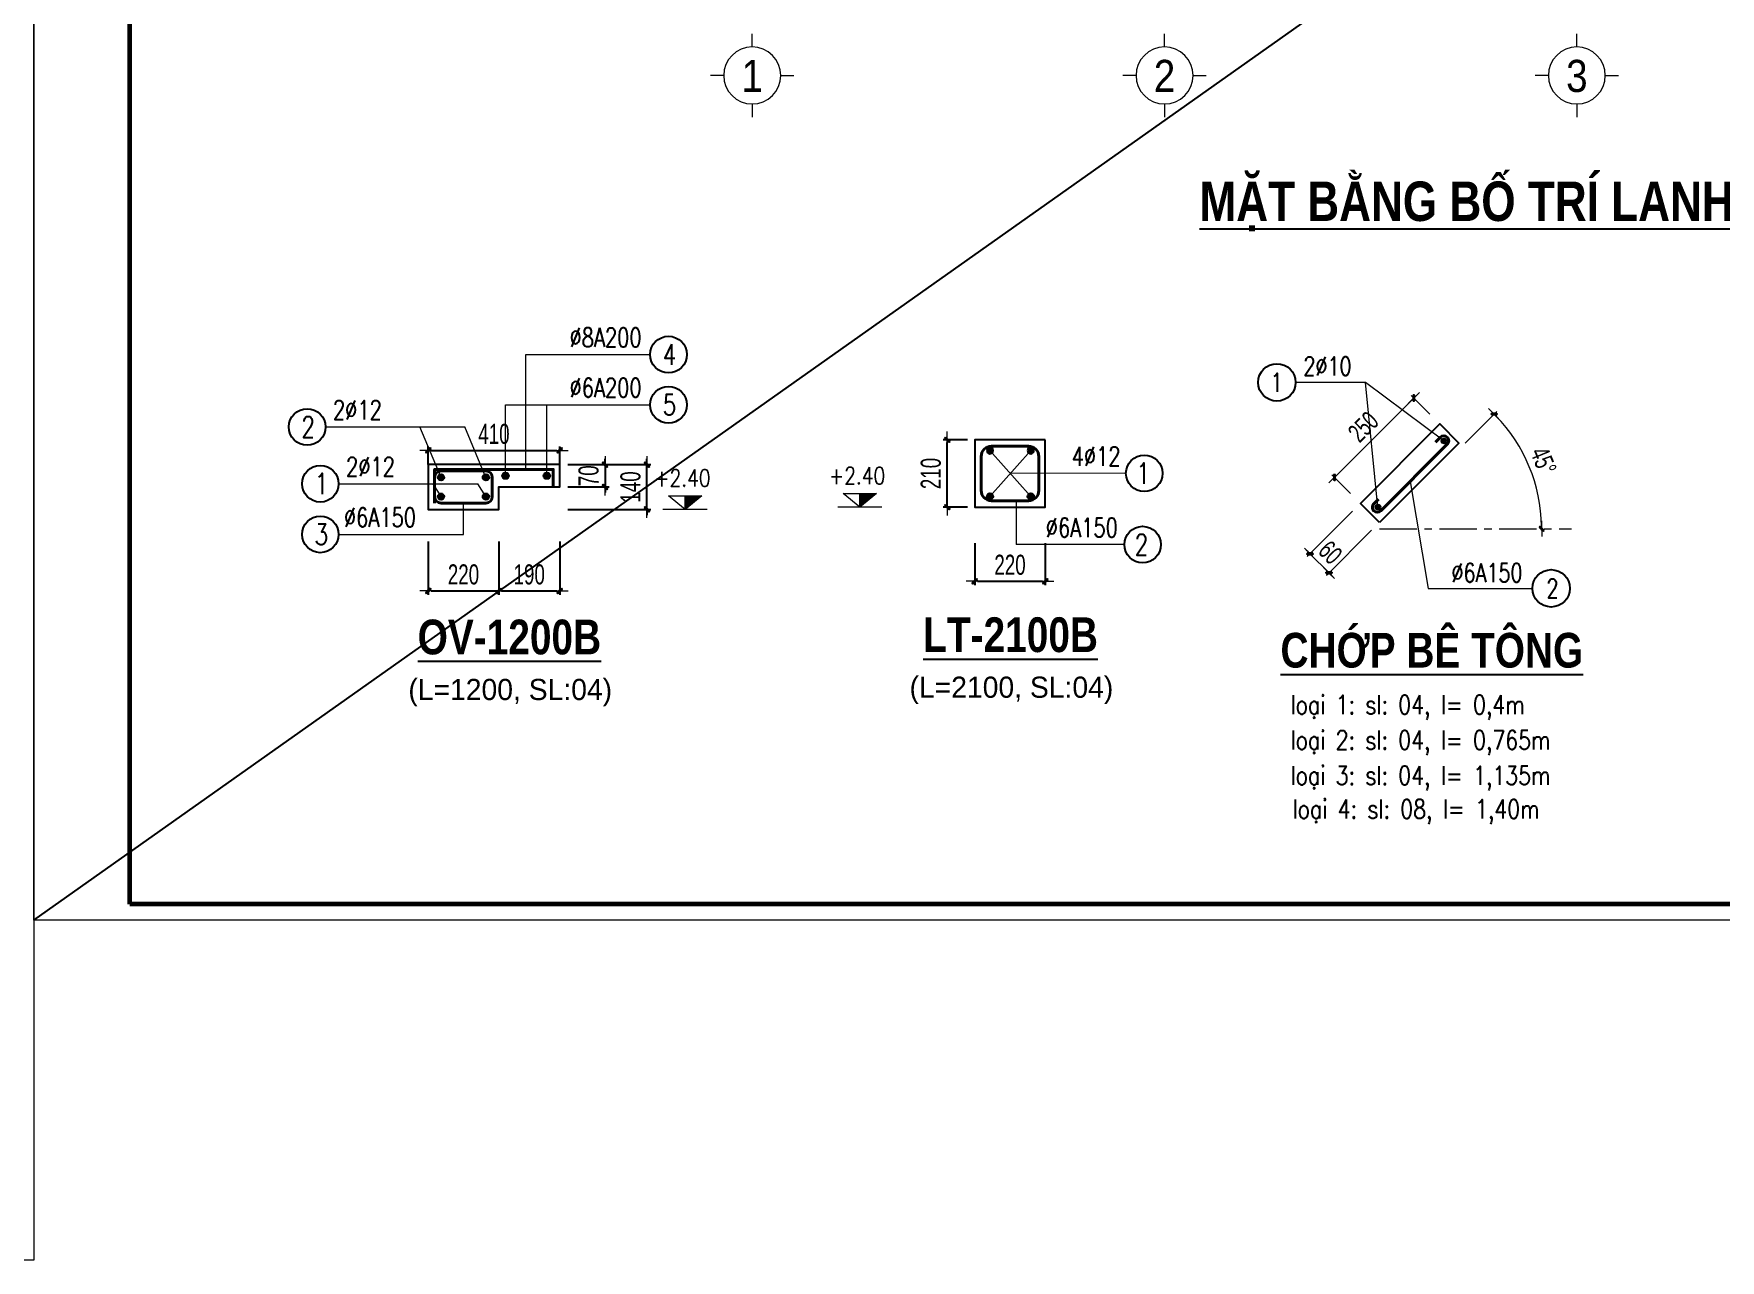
# Model space of a CAD drawing. Header units: millimetres. Extents: x -295047 to 263296, y -724756 to -308748.
# Drawn here: x 32296 to 47022, y -368365 to -357656 of the extents above; entities that cross this region are included whole.
import ezdxf
from ezdxf.enums import TextEntityAlignment as Align

# ---------------------------------------------------------------- set-up
doc = ezdxf.new("R2010")
doc.units = ezdxf.units.MM
doc.header["$MEASUREMENT"] = 0
doc.header["$PDMODE"] = 32
doc.linetypes.add('CENTERX2', pattern=[4, 2.5, -0.5, 0.5, -0.5])
doc.linetypes.add('DASHDOT', pattern=[1, 0.5, -0.25, 0, -0.25])
doc.layers.get('Defpoints').update_dxf_attribs({"color": 1})
for name, color, linetype, lineweight in [('EG Net truc', 8, 'DASHDOT', 13), ('Khungten_LCDI', 7, 'Continuous', 5), ('LC Dim', 8, 'Continuous', 18), ('LC ISO', 153, 'Continuous', 13), ('LC Net dam2', 6, 'Continuous', 40), ('LC Net manh', 219, 'Continuous', 5), ('LC Net thay', 7, 'Continuous', 25), ('LC Text1', 3, 'Continuous', 20), ('LC Text2', 7, 'Continuous', 25)]:
    doc.layers.add(name, color=color, linetype=linetype, lineweight=lineweight)
doc.layers.add('KCS_Plotter', color=11, linetype='Continuous', plot=False)
doc.layers.add('KCS_SNODE', color=6, linetype='Continuous')
doc.layers.add('KCS_STEEL', color=4, linetype='Continuous')
doc.styles.add('HOATBIF', font='hoatbif.shx', dxfattribs={"width": 0.7})
doc.styles.add('Khungten', font='VHAVAN.TTF', dxfattribs={"width": 0.9, "height": 5000})
doc.styles.add('LC 1', font='VHAVANB.TTF')
doc.styles.add('LC 3', font='vnsimli.shx', dxfattribs={"width": 0.75})
doc.styles.add('LC3', font='VHARIALB.TTF', dxfattribs={"width": 0.8})
doc.styles.add('T1', font='Vnsimli.shx', dxfattribs={"width": 0.8})
doc.styles.add('Title', font='VHBLACK.TTF', dxfattribs={"width": 0.8})
doc.dimstyles.new('1-150', dxfattribs={"dimscale": 100, "dimtxt": 3.5, "dimasz": 0.35, "dimexe": 0.5, "dimexo": 0, "dimgap": 0.8, "dimtad": 1, "dimdec": 0, "dimzin": 0, "dimdsep": 46, "dimtxsty": 'HOATBIF', "dimblk1": 'DOT', "dimblk2": 'DOT', "dimsah": 1, "dimcen": -1, "dimdle": 1, "dimclrd": 256, "dimclre": 256, "dimclrt": 4, "dimadec": 3, "dimazin": 2, "dimtfac": 0.3333333333333333, "dimtdec": 0, "dimtix": 1, "dimtmove": 2, "dimatfit": 3, "dimldrblk": 'DOT', "dimfxl": 1, "dimtvp": 0.8333333333333334, "dimtolj": 1, "dimtzin": 0, "dimarcsym": 0})
doc.dimstyles.new('1-20', dxfattribs={"dimscale": 100, "dimtxt": 2.5, "dimasz": 0.35, "dimexe": 0.5, "dimexo": 0, "dimgap": 0.8, "dimtad": 1, "dimdec": 0, "dimlfac": 0.2, "dimzin": 0, "dimdsep": 46, "dimtxsty": 'HOATBIF', "dimblk1": 'DOT', "dimblk2": 'DOT', "dimsah": 1, "dimcen": -1, "dimdle": 1, "dimclrd": 256, "dimclre": 256, "dimclrt": 4, "dimadec": 3, "dimazin": 2, "dimtfac": 0.3333333333333333, "dimtdec": 0, "dimtix": 1, "dimtmove": 2, "dimatfit": 3, "dimldrblk": 'DOT', "dimfxl": 1, "dimtvp": 0.8333333333333334, "dimtolj": 1, "dimtzin": 0, "dimarcsym": 0})
doc.dimstyles.new('mb', dxfattribs={"dimscale": 71, "dimtxt": 2.5, "dimasz": 0.35, "dimexe": 0.5, "dimexo": 0, "dimgap": 0.8, "dimtad": 1, "dimdec": 0, "dimzin": 0, "dimdsep": 46, "dimtxsty": 'HOATBIF', "dimblk1": 'DOT', "dimblk2": 'DOT', "dimsah": 1, "dimcen": -1, "dimdle": 1, "dimclrd": 256, "dimclre": 256, "dimclrt": 4, "dimadec": 3, "dimazin": 2, "dimtfac": 0.3333333333333333, "dimtdec": 0, "dimtix": 1, "dimtmove": 2, "dimatfit": 3, "dimldrblk": 'DOT', "dimfxl": 1, "dimtvp": 0.8333333333333331, "dimtolj": 1, "dimtzin": 0, "dimarcsym": 0})

# ---------------------------------------------------------------- blocks, each defined once
blk = doc.blocks.new('lcdi KC')
at = {"layer": 'Defpoints', "lineweight": 0}
blk.add_lwpolyline([(-1199.999999582767, -14849.99999999255), (-1199.999999582767, 14849.99999999255), (40799.99891111254, 14849.99999999255), (40799.99891111254, -14849.99999999255)], close=True, dxfattribs=at)
at = {"layer": 'Khungten_LCDI', "color": 5, "lineweight": 60}
blk.add_lwpolyline([(0, -14649.99999999255), (0, 14649.99999999255), (40599.99891117215, 14649.99999999255), (40599.99891117215, -14649.99999999255)], close=True, dxfattribs=at)
at = {"color": 7, "style": 'Khungten', "width": 0.8}
for tag, p in [('REVISION', (39498.75262445212, -10746.30395446718)), ('NGAYHT', (39546.07413610817, -11609.37091637403))]:
    blk.add_attdef(tag, text='', height=199.998925739526, dxfattribs=at).set_placement(p, align=Align.CENTER)
at = {"layer": 'LC Text1', "style": 'Title', "width": 1.485915225563207}
for tag, p, p2 in [('TENBANVE1', (36912.6576448679, -8885.760238945484), (40339.14494544267, -8885.760238945484)), ('TENBANVE2', (36912.6576448679, -9562.4655643329), (40339.14494544267, -9562.4655643329))]:
    blk.add_attdef(tag, text='', height=249.9999935159642, dxfattribs=at).set_placement(p, p2, align=Align.FIT)
at = {"layer": 'LC Text1', "style": 'Title', "width": 0.7}
blk.add_attdef('SOBANVE', text='', height=249.9999935159642, dxfattribs=at).set_placement((39561.98223525287, -13896.18071823567), align=Align.CENTER)
blk = doc.blocks.new('DOT')
at = {"layer": 'LC Dim'}
blk.add_line((-3, 0), (3, 0), dxfattribs=at)
at = {"layer": 'LC Dim', "color": 4}
blk.add_line((-1, -1), (1, 1), dxfattribs=at)
blk.add_lwpolyline([(0.5, 1), (-1, -0.5), (-0.5, -1), (1, 0.5)], close=True, dxfattribs=at)
blk = doc.blocks.new('*D1144')
at = {"layer": 'Defpoints', "color": 0, "ltscale": 2, "transparency": 16777216}
for p in [(1299.07070554622, 997.3597722541098), (1513.85534728365, 782.5751305172453), (453.1951755055925, -278.0850412636064)]:
    blk.add_point(p, dxfattribs=at)
at = {"layer": 'LC Dim', "lineweight": -2, "ltscale": 2, "transparency": 16777216}
for p, q in [((263.1592711096587, -38.55166218518006), (1274.321968204723, 972.611034912548)), ((1513.85534728365, 782.5751305172453), (1263.715366486846, 1032.71511131339)), ((453.1951755055925, -278.0850412636064), (203.0551947087882, -27.94506046746102))]:
    blk.add_line(p, q, dxfattribs=at)
at = {"layer": 'LC Dim', "lineweight": -2, "ltscale": 2, "transparency": 16777216, "xscale": 35, "yscale": 35, "zscale": 35}
for p, rotation in [((1299.07070554622, 997.3597722541098), 45.00000000007547), ((238.4105337681622, -63.30039952674181), 225.0000000000755)]:
    blk.add_blockref('DOT', p, dxfattribs=dict(at, rotation=rotation))
at = {"layer": 'LC Dim', "color": 4, "ltscale": 2, "transparency": 16777216, "insert": (623.7837295137577, 611.9865765067352), "char_height": 250, "attachment_point": 5, "rotation": 45.00000000007546, "style": 'HOATBIF'}
blk.add_mtext('\\A1;250', dxfattribs=at)
blk = doc.blocks.new('_Dot')
at = {"color": 0, "linetype": 'ByBlock', "lineweight": -2}
blk.add_line((-0.5, 0), (-1, 0), dxfattribs=at)
at = {"color": 0, "linetype": 'ByBlock', "const_width": 0.5}
blk.add_lwpolyline([(-0.25, 0, 1), (0.25, 0, 1)], format="xyb", close=True, dxfattribs=at)
blk = doc.blocks.new('*D1145')
at = {"layer": 'Defpoints', "color": 0, "ltscale": 2, "transparency": 16777216}
for p in [(1985.541437153355, 395.7418543916426), (2932.940338502997, -188.977081214232), (840.0284516304962, -749.7711311312158), (840.0284516304962, -749.7711311312158), (3405.328602884314, -749.7711311312157)]:
    blk.add_point(p, dxfattribs=at)
at = {"layer": 'LC Dim', "lineweight": -2, "ltscale": 2, "transparency": 16777216}
blk.add_line((1985.541437153355, 395.7418543916426), (2407.50162764534, 817.7020448836287), dxfattribs=at)
blk.add_arc((840.0284516304962, -749.7711311312158), 2166.741824176223, 0.9255251656962332, 44.07447483430376, dxfattribs=at)
at = {"layer": 'LC Dim', "lineweight": -2, "ltscale": 2, "transparency": 16777216, "xscale": 35, "yscale": 35, "zscale": 35}
for p, rotation in [((2372.146288586013, 782.3467058243014), 134.5372374171519), ((3006.770275806719, -749.7711311312158), 270.4627625828481)]:
    blk.add_blockref('DOT', p, dxfattribs=dict(at, rotation=rotation))
at = {"layer": 'LC Dim', "color": 4, "ltscale": 2, "transparency": 16777216, "insert": (3031.232179387891, 157.8551708283802), "char_height": 250, "attachment_point": 5, "rotation": 292.5, "style": 'HOATBIF'}
blk.add_mtext('\\A1;45°', dxfattribs=at)
blk = doc.blocks.new('*D1146')
at = {"layer": 'Defpoints', "color": 0, "ltscale": 2, "transparency": 16777216}
for p in [(479.9751433203928, -515.854743243428), (734.5335845485098, -770.4131844704971), (-89.42213942089188, -1085.252025978853)]:
    blk.add_point(p, dxfattribs=at)
at = {"layer": 'LC Dim', "lineweight": -2, "ltscale": 2, "transparency": 16777216}
for p, q in [((479.9751433203928, -515.854743243428), (-124.7774784804011, -1120.607365037999)), ((734.5335845485098, -770.4131844704971), (129.7809627458822, -1375.165806266901)), ((-114.1708767622937, -1060.503288637197), (-138.9196141036956, -1035.75455129554)), ((165.1363018053914, -1339.810467207756), (-89.42213942089188, -1085.252025978853)), ((189.8850391467932, -1364.559204549412), (214.6337764881951, -1389.307941891069))]:
    blk.add_line(p, q, dxfattribs=at)
at = {"layer": 'LC Dim', "lineweight": -2, "ltscale": 2, "transparency": 16777216, "xscale": 35, "yscale": 35, "zscale": 35}
for p, rotation in [((-89.42213942089188, -1085.252025978853), 314.9999999997052), ((165.1363018053914, -1339.810467207756), 134.9999999997052)]:
    blk.add_blockref('DOT', p, dxfattribs=dict(at, rotation=rotation))
at = {"layer": 'LC Dim', "color": 4, "ltscale": 2, "transparency": 16777216, "insert": (182.813971336238, -1067.574356450808), "char_height": 250, "attachment_point": 5, "rotation": 314.9999999997052, "style": 'HOATBIF'}
blk.add_mtext('\\A1;60', dxfattribs=at)
blk = doc.blocks.new('KCS_SNODE')
at = {"layer": 'KCS_SNODE'}
blk.add_hatch(color=256, dxfattribs=at).paths.add_polyline_path([(10, 0, 1), (-10, 0, 1)])
blk.add_circle((0, 0), 10, dxfattribs=at)
blk = doc.blocks.new('*D937')
at = {"layer": 'Defpoints', "color": 0, "ltscale": 2, "transparency": 16777216}
for p in [(40272.53894179207, -361201.801092651), (40450.27067408267, -361201.801092651), (40450.27067408267, -361789.801092651)]:
    blk.add_point(p, dxfattribs=at)
at = {"layer": 'LC Dim', "lineweight": -2, "ltscale": 2, "transparency": 16777216}
for p, q in [((40450.27067408267, -361201.801092651), (40237.53894179207, -361201.801092651)), ((40272.53894179207, -361765.301092651), (40272.53894179207, -361226.301092651)), ((40450.27067408267, -361789.801092651), (40237.53894179207, -361789.801092651))]:
    blk.add_line(p, q, dxfattribs=at)
at = {"layer": 'LC Dim', "lineweight": -2, "ltscale": 2, "transparency": 16777216, "xscale": 24.5, "yscale": 24.5, "zscale": 24.5}
for p, rotation in [((40272.53894179207, -361201.801092651), 90), ((40272.53894179207, -361789.801092651), 270)]:
    blk.add_blockref('DOT', p, dxfattribs=dict(at, rotation=rotation))
at = {"layer": 'LC Dim', "color": 4, "ltscale": 2, "transparency": 16777216, "insert": (40129.03894179196, -361495.8010926509), "char_height": 175, "attachment_point": 5, "rotation": 90, "style": 'HOATBIF'}
blk.add_mtext('\\A1;210', dxfattribs=at)
blk = doc.blocks.new('*D938')
at = {"layer": 'Defpoints', "color": 0, "ltscale": 2, "transparency": 16777216}
for p in [(40511.94381689272, -362104.8878285415), (41127.94381689138, -362104.8878285415), (41127.94381689138, -362437.3199403319)]:
    blk.add_point(p, dxfattribs=at)
at = {"layer": 'LC Dim', "lineweight": -2, "ltscale": 2, "transparency": 16777216}
for p, q in [((40511.94381689272, -362104.8878285415), (40511.94381689272, -362472.3199403319)), ((41127.94381689138, -362104.8878285415), (41127.94381689138, -362472.3199403319)), ((40536.44381689272, -362437.3199403319), (41103.44381689138, -362437.3199403319))]:
    blk.add_line(p, q, dxfattribs=at)
at = {"layer": 'LC Dim', "lineweight": -2, "ltscale": 2, "transparency": 16777216, "xscale": 24.5, "yscale": 24.5, "zscale": 24.5, "rotation": 180}
blk.add_blockref('DOT', (40511.94381689272, -362437.3199403319), dxfattribs=at)
at = {"layer": 'LC Dim', "lineweight": -2, "ltscale": 2, "transparency": 16777216, "xscale": 24.5, "yscale": 24.5, "zscale": 24.5}
blk.add_blockref('DOT', (41127.94381689138, -362437.3199403319), dxfattribs=at)
at = {"layer": 'LC Dim', "color": 4, "ltscale": 2, "transparency": 16777216, "insert": (40819.94381689205, -362293.8199403319), "char_height": 175, "attachment_point": 5, "style": 'HOATBIF'}
blk.add_mtext('\\A1;220', dxfattribs=at)
blk = doc.blocks.new('*D939')
at = {"layer": 'Defpoints', "color": 0, "ltscale": 2, "transparency": 16777216}
for p in [(35739.99291801007, -362089.8010926509), (36355.99291801007, -362089.8010926509), (36355.99291801007, -362521.5519337691)]:
    blk.add_point(p, dxfattribs=at)
at = {"layer": 'LC Dim', "lineweight": -2, "ltscale": 2, "transparency": 16777216}
for p, q in [((35739.99291801007, -362089.8010926509), (35739.99291801007, -362556.5519337691)), ((36355.99291801007, -362089.8010926509), (36355.99291801007, -362556.5519337691)), ((35764.49291801007, -362521.5519337691), (36331.49291801007, -362521.5519337691))]:
    blk.add_line(p, q, dxfattribs=at)
at = {"layer": 'LC Dim', "lineweight": -2, "ltscale": 2, "transparency": 16777216, "xscale": 24.5, "yscale": 24.5, "zscale": 24.5, "rotation": 180}
blk.add_blockref('DOT', (35739.99291801007, -362521.5519337691), dxfattribs=at)
at = {"layer": 'LC Dim', "lineweight": -2, "ltscale": 2, "transparency": 16777216, "xscale": 24.5, "yscale": 24.5, "zscale": 24.5}
blk.add_blockref('DOT', (36355.99291801007, -362521.5519337691), dxfattribs=at)
at = {"layer": 'LC Dim', "color": 4, "ltscale": 2, "transparency": 16777216, "insert": (36047.99291801007, -362378.0519337691), "char_height": 175, "attachment_point": 5, "style": 'HOATBIF'}
blk.add_mtext('\\A1;220', dxfattribs=at)
blk = doc.blocks.new('*D940')
at = {"layer": 'Defpoints', "color": 0, "ltscale": 2, "transparency": 16777216}
for p in [(36355.99291801007, -362089.8010926509), (36887.99291801007, -362089.8010926509), (36887.99291801007, -362521.5519337691)]:
    blk.add_point(p, dxfattribs=at)
at = {"layer": 'LC Dim', "lineweight": -2, "ltscale": 2, "transparency": 16777216}
for p, q in [((36355.99291801007, -362089.8010926509), (36355.99291801007, -362556.5519337691)), ((36887.99291801007, -362089.8010926509), (36887.99291801007, -362556.5519337691)), ((36380.49291801007, -362521.5519337691), (36863.49291801007, -362521.5519337691))]:
    blk.add_line(p, q, dxfattribs=at)
at = {"layer": 'LC Dim', "lineweight": -2, "ltscale": 2, "transparency": 16777216, "xscale": 24.5, "yscale": 24.5, "zscale": 24.5, "rotation": 180}
blk.add_blockref('DOT', (36355.99291801007, -362521.5519337691), dxfattribs=at)
at = {"layer": 'LC Dim', "lineweight": -2, "ltscale": 2, "transparency": 16777216, "xscale": 24.5, "yscale": 24.5, "zscale": 24.5}
blk.add_blockref('DOT', (36887.99291801007, -362521.5519337691), dxfattribs=at)
at = {"layer": 'LC Dim', "color": 4, "ltscale": 2, "transparency": 16777216, "insert": (36621.99291801007, -362378.0519337691), "char_height": 175, "attachment_point": 5, "style": 'HOATBIF'}
blk.add_mtext('\\A1;190', dxfattribs=at)
blk = doc.blocks.new('*D941')
at = {"layer": 'Defpoints', "color": 0, "ltscale": 2, "transparency": 16777216}
for p in [(36959.86895103824, -361417.801092651), (36959.86895103824, -361613.801092651), (37284.29793008234, -361613.801092651)]:
    blk.add_point(p, dxfattribs=at)
at = {"layer": 'LC Dim', "lineweight": -2, "ltscale": 2, "transparency": 16777216}
for p, q in [((37284.29793008234, -361393.301092651), (37284.29793008234, -361368.801092651)), ((36959.86895103824, -361417.801092651), (37319.29793008234, -361417.801092651)), ((37284.29793008234, -361417.801092651), (37284.29793008234, -361613.801092651)), ((36959.86895103824, -361613.801092651), (37319.29793008234, -361613.801092651)), ((37284.29793008234, -361638.301092651), (37284.29793008234, -361662.801092651))]:
    blk.add_line(p, q, dxfattribs=at)
at = {"layer": 'LC Dim', "lineweight": -2, "ltscale": 2, "transparency": 16777216, "xscale": 24.5, "yscale": 24.5, "zscale": 24.5}
for p, rotation in [((37284.29793008234, -361417.801092651), 270), ((37284.29793008234, -361613.801092651), 90)]:
    blk.add_blockref('DOT', p, dxfattribs=dict(at, rotation=rotation))
at = {"layer": 'LC Dim', "color": 4, "ltscale": 2, "transparency": 16777216, "insert": (37140.79793008223, -361515.8010926509), "char_height": 175, "attachment_point": 5, "rotation": 90, "style": 'HOATBIF'}
blk.add_mtext('\\A1;70', dxfattribs=at)
blk = doc.blocks.new('*D942')
at = {"layer": 'Defpoints', "color": 0, "ltscale": 2, "transparency": 16777216}
for p in [(36959.86895103824, -361417.801092651), (37650.13565553115, -361417.801092651), (36959.86895103824, -361809.801092651)]:
    blk.add_point(p, dxfattribs=at)
at = {"layer": 'LC Dim', "lineweight": -2, "ltscale": 2, "transparency": 16777216}
for p, q in [((37650.13565553115, -361393.301092651), (37650.13565553115, -361368.801092651)), ((36959.86895103824, -361417.801092651), (37685.13565553115, -361417.801092651)), ((37650.13565553115, -361809.801092651), (37650.13565553115, -361417.801092651)), ((36959.86895103824, -361809.801092651), (37685.13565553115, -361809.801092651)), ((37650.13565553115, -361834.301092651), (37650.13565553115, -361858.801092651))]:
    blk.add_line(p, q, dxfattribs=at)
at = {"layer": 'LC Dim', "lineweight": -2, "ltscale": 2, "transparency": 16777216, "xscale": 24.5, "yscale": 24.5, "zscale": 24.5}
for p, rotation in [((37650.13565553115, -361417.801092651), 270), ((37650.13565553115, -361809.801092651), 90)]:
    blk.add_blockref('DOT', p, dxfattribs=dict(at, rotation=rotation))
at = {"layer": 'LC Dim', "color": 4, "ltscale": 2, "transparency": 16777216, "insert": (37506.63565553104, -361613.8010926509), "char_height": 175, "attachment_point": 5, "rotation": 90, "style": 'HOATBIF'}
blk.add_mtext('\\A1;140', dxfattribs=at)
blk = doc.blocks.new('TIEUDE1')
at = {"layer": 'LC Text2', "color": 7, "style": 'LC 1'}
blk.add_attdef('TIªU§Ò', text='', height=5, dxfattribs=at).set_placement((0, 0), align=Align.BOTTOM_CENTER)
blk.add_attdef('TL', text='', height=3, dxfattribs=at).set_placement((0, -2), align=Align.TOP_CENTER)
blk = doc.blocks.new('Caodo1')
at = {"layer": 'LC Text1'}
blk.add_hatch(color=256, dxfattribs=at).paths.add_polyline_path([(3.638e-12, 200.210680454169), (3.638e-12, 3.2e-15), (243.3882687822297, 200.210680454169)])
for p, q in [((323.6303984126134, 0), (-323.6303984126098, 0)), ((3.638e-12, 0), (3.638e-12, 200.2106804541654))]:
    blk.add_line(p, q, dxfattribs=at)
blk.add_lwpolyline([(-243.3882687822297, 200.210680454169), (243.3882687822297, 200.210680454169), (3.638e-12, 0), (3.638e-12, 0)], close=True, dxfattribs=at)
at = {"layer": 'LC Text1', "style": 'T1', "width": 0.8}
blk.add_attdef('%%P0,00', text='', height=250, dxfattribs=at).set_placement((-39.04586973765618, 459.5053816559738), align=Align.MIDDLE_CENTER)
blk = doc.blocks.new('TTRUC')
at = {"layer": 'LC ISO'}
for p, q in [((0, 6.94551799677526), (0, 10.13175513561828)), ((-6.94551799677526, 0), (-10.13175513561828, 0)), ((6.94551799677526, 0), (10.13175513561828, 0)), ((0, -6.94551799677526), (0, -10.13175513561828))]:
    blk.add_line(p, q, dxfattribs=at)
at = {"layer": 'LC Net manh'}
blk.add_circle((0, 0), 6.94551799677526, dxfattribs=at)
blk = doc.blocks.new('*D1129')
at = {"layer": 'Defpoints', "color": 0, "ltscale": 2, "transparency": 16777216}
for p in [(36887.99291801007, -361294.5), (35739.99291801007, -361417.8010926509), (36887.99291801007, -361417.8010926509)]:
    blk.add_point(p, dxfattribs=at)
at = {"layer": 'LC Dim', "lineweight": -2, "ltscale": 2, "transparency": 16777216}
for p, q in [((35739.99291801007, -361417.8010926509), (35739.99291801007, -361259.5)), ((35764.49291801007, -361294.5), (36863.49291801007, -361294.5)), ((36887.99291801007, -361417.8010926509), (36887.99291801007, -361259.5))]:
    blk.add_line(p, q, dxfattribs=at)
at = {"layer": 'LC Dim', "lineweight": -2, "ltscale": 2, "transparency": 16777216, "xscale": 24.5, "yscale": 24.5, "zscale": 24.5, "rotation": 180}
blk.add_blockref('DOT', (35739.99291801007, -361294.5), dxfattribs=at)
at = {"layer": 'LC Dim', "lineweight": -2, "ltscale": 2, "transparency": 16777216, "xscale": 24.5, "yscale": 24.5, "zscale": 24.5}
blk.add_blockref('DOT', (36887.99291801007, -361294.5), dxfattribs=at)
at = {"layer": 'LC Dim', "color": 4, "ltscale": 2, "transparency": 16777216, "insert": (36313.99291801007, -361151), "char_height": 175, "attachment_point": 5, "style": 'HOATBIF'}
blk.add_mtext('\\A1;410', dxfattribs=at)
blk = doc.blocks.new('dsgsd')
at = {"layer": 'EG Net truc', "linetype": 'CENTERX2', "ltscale": 200}
blk.add_line((840.0284516304964, -749.771131131216, -0.0015499610177902), (3405.328602884314, -749.771131131216, -0.0015499610177902), dxfattribs=at)
at = {"layer": 'LC Net dam2'}
for p, q in [((1653.471833072894, 472.0720054121921, -0.0015499610177902), (1589.857230487163, 408.4574028265197, -0.0015499610177902)), ((856.2033689154778, -509.2327836613404, -0.0015499610177902), (1745.489995531272, 380.0538429537555, -0.0015499610177902)), ((764.1852064571576, -417.2146212030202, -0.0015499610177902), (827.7998090427718, -353.6000186173478, -0.0015499610177902))]:
    blk.add_line(p, q, dxfattribs=at)
for centre, start, end in [((1699.480914301705, 426.0629241825081, -0.0015499610177902), 45.00000000029478, 134.9999999997052), ((1699.480914302054, 426.0629241829738, -0.0015499610177902), 314.9999999997052, 45.00000000029478), ((810.1942876863759, -463.2237024321221, -0.0015499610177902), 134.9999999997052, 225.0000000002948), ((810.1942876863759, -463.2237024321221, -0.0015499610177902), 225.0000000002948, 314.9999999997052)]:
    blk.add_arc(centre, 65.06666666666666, start, end, dxfattribs=at)
at = {"layer": 'LC Net thay', "ltscale": 2, "elevation": -0.0015499610177902}
blk.add_lwpolyline([(840.0284516311949, -664.9183173888596), (585.4700104034273, -410.3598761617905), (1646.13018218358, 650.3002956183627), (1900.688623410999, 395.7418543916428)], close=True, dxfattribs=at)
at = {"layer": 'LC Text2', "ltscale": 100}
for centre in [(-531.6487413270515, 1205.978402415058, -0.0015499610177902), (3134.172407429432, -1546.195168771781, -0.0015499610177902)]:
    blk.add_circle(centre, 250, dxfattribs=at)
at = {"layer": 'KCS_STEEL', "xscale": 3.253333333333334, "yscale": 3.253333333333334, "zscale": 3.253333333333334, "rotation": 44.99999999998158}
for p in [(1701.907493712031, 421.9268148435513, -0.0015499610177902), (819.4421095713624, -460.5385692965938, -0.0015499610177902)]:
    blk.add_blockref('KCS_SNODE', p, dxfattribs=at)
at = {"layer": 'LC Text2', "linetype": 'ByBlock', "style": 'LC 3', "width": 0.75}
for s, p in [('2%%C10', (-176.6842549428111, 1298.066187835764, -0.0015499610177902)), ('%%C6A150', (1802.343736159906, -1462.107383351075, -0.0015499610177902))]:
    blk.add_text(s, height=250, dxfattribs=at).set_placement(p)
at = {"layer": 'LC Text2', "ltscale": 100, "style": 'LC 3', "width": 0.75}
for s, p in [('1', (-536.549004050612, 1205.978402415058, -0.0015499610177902)), ('2', (3152.772144705872, -1546.195168771781, -0.0015499610177902))]:
    blk.add_text(s, height=250, dxfattribs=at).set_placement(p, align=Align.MIDDLE_CENTER)
at = {"layer": 'LC Dim', "ltscale": 2}
dim = blk.add_aligned_dim(p1=(453.1951755055925, -278.0850412636064, -0.0015499610177902), p2=(1513.85534728365, 782.5751305172453, -0.0015499610177902), distance=303.75135333412004, dimstyle='1-20', override={"dimscale": 100, "dimlfac": 0.1666666666666667}, dxfattribs=at)
dim.commit()
dim.dimension.update_dxf_attribs({"geometry": '*D1144', "text_midpoint": (623.7837295137577, 611.9865765067352, -0.0015499610177902)})
dim = blk.add_angular_dim_2l(base=(2932.940338502997, -188.977081214232), line1=((840.0284516304964, -749.771131131216, -0.0015499610177902), (3405.328602884314, -749.771131131216, -0.0015499610177902)), line2=((1985.541437153355, 395.7418543916428, -0.0015499610177902), (840.0284516304964, -749.771131131216, -0.0015499610177902)), dimstyle='1-20', override={"dimscale": 100, "dimlfac": 0.1666666666666667}, dxfattribs=at)
dim.commit()
dim.dimension.update_dxf_attribs({"geometry": '*D1145', "text_midpoint": (3031.232179387891, 157.8551708283803, -0.0015499610177902)})
dim = blk.add_linear_dim(base=(-89.42213942089188, -1085.252025978853, -0.0015499610177902), p1=(734.5335845485097, -770.4131844704971, -0.0015499610177902), p2=(479.9751433203928, -515.854743243428, -0.0015499610177902), angle=314.9999999997052, dimstyle='1-20', override={"dimscale": 100, "dimlfac": 0.1666666666666667}, dxfattribs=at)
dim.commit()
dim.dimension.update_dxf_attribs({"geometry": '*D1146', "text_midpoint": (182.813971336238, -1067.574356450808, -0.0015499610177902)})
for points in [[(819.4421095713624, -460.5385692965938, -0.0015499610177902), (654.940178117191, 1205.978402415058, -0.0015499610177902), (-281.6487413270515, 1205.978402415058, -0.0015499610177902)], [(1701.907493712031, 421.9268148435513, -0.0015499610177902), (654.940178117191, 1205.978402415058, -0.0015499610177902), (-281.6487413269933, 1205.978402415058, -0.0015499610177902)], [(1249.159042735118, -116.277109842049, -0.0015499610177902), (1490.238360687508, -1546.195168771781, -0.0015499610177902), (2884.172407429432, -1546.195168771781, -0.0015499610177902)]]:
    blk.add_leader(points, dimstyle='1-150', dxfattribs=at)

msp = doc.modelspace()

# ---------------------------------------------------------------- linework, layer by layer
at = {"layer": 'KCS_Plotter', "ltscale": 2}
msp.add_line((32295.7705628163, -365395.257047332), (61695.769800303, -344605.257047343), dxfattribs=at)
at = {"layer": 'LC Dim', "ltscale": 2}
for p, q in [((36591.11234202677, -361459.8010926509), (36591.11234202677, -360457.3498164691)), ((36591.11234202677, -360457.3498164691), (37678.3137822475, -360457.3498164691)), ((36414.75894666959, -361515.8010926509), (36414.75894666959, -360896.3010926509)), ((36414.75894666959, -360896.3010926509), (37678.3137822475, -360896.3010926509)), ((36775.99291801007, -361515.8010926509), (36775.99291801007, -360896.3010926509)), ((34842.96699435172, -361089.7488796039), (36058.99291801007, -361089.7488796039)), ((35851.99291801007, -361529.8010926509), (35666.99291801007, -361089.7488796039)), ((36243.99291801007, -361529.8010926509), (36058.99291801007, -361089.7488796039)), ((40645.20592106083, -361295.8072010083), (41000.90343884716, -361695.7949842932)), ((41000.90343884716, -361295.8072010085), (40645.20592106083, -361695.7949842934)), ((41832.49298251056, -361494.5), (40823.05214500734, -361495.7982420609)), ((34957.96699435172, -361585.4578687667), (36173.99291801007, -361585.4578687667)), ((35851.99291801007, -361697.8010926509), (35781.99291801007, -361585.4578687667)), ((36243.99291801007, -361697.8010926509), (36173.99291801007, -361585.4578687667)), ((36047.99291801007, -362027.3735042767), (36047.99291801007, -361753.8010926509)), ((40874.19046774119, -361747.8010926511), (40874.19046774119, -362116.730908895)), ((34957.96699435172, -362027.3735042767), (36047.99291801007, -362027.3735042767)), ((41818.28433628273, -362116.730908895), (40874.19046774119, -362116.730908895))]:
    msp.add_line(p, q, dxfattribs=at)
at = {"layer": 'LC Net dam2'}
for p, q in [((40567.94381689272, -361347.8010926509), (40567.94381689272, -361643.8010926509)), ((40981.94381689138, -361257.8010926509), (40657.94381689272, -361257.8010926509)), ((41071.94381689138, -361643.8010926509), (41071.94381689138, -361347.8010926509)), ((40657.94381689272, -361733.8010926509), (40981.94381689138, -361733.8010926509))]:
    msp.add_line(p, q, dxfattribs=at)
msp.add_lwpolyline([(35795.99291801007, -361753.8477749754), (35795.99291801007, -361459.8010926509), (36831.99291801007, -361459.8010926509), (36831.99291801007, -361613.8010926509)], dxfattribs=at)
msp.add_lwpolyline([(35795.99291801007, -361529.8010926509), (35795.99291801007, -361697.8010926509, 0.4142135623730951), (35851.99291801007, -361753.8010926509), (36243.99291801007, -361753.8010926509, 0.4142135623730951), (36299.99291801007, -361697.8010926509), (36299.99291801007, -361529.8010926509, 0.4142135623730951), (36243.99291801007, -361473.8010926509), (35851.99291801007, -361473.8010926509, 0.4142135623730951), (35795.99291801007, -361529.8010926509)], format="xyb", dxfattribs=at)
for centre, start, end in [((40657.94381689272, -361347.8010926509), 90, 180), ((40981.94381689138, -361347.8010926509), 0, 90), ((40657.94381689272, -361643.8010926509), 180, 270), ((40981.94381689138, -361643.8010926509), 270, 0)]:
    msp.add_arc(centre, 90, start, end, dxfattribs=at)
at = {"layer": 'LC Net thay', "ltscale": 0.8}
for points in [[(41127.94381689138, -361201.8010926509), (40511.94381689272, -361201.8010926509), (40511.94381689272, -361789.8010926509), (41127.94381689138, -361789.8010926509), (41127.94381689138, -361201.8010926509)], [(35739.99291801007, -361417.8010926509), (35739.99291801007, -361809.8010926509), (36355.99291801007, -361809.8010926509), (36355.99291801007, -361613.8010926509), (36887.99291801007, -361613.8010926509), (36887.99291801007, -361417.8010926509), (35739.99291801007, -361417.8010926509)]]:
    msp.add_lwpolyline(points, dxfattribs=at)
at = {"layer": 'LC Text2', "ltscale": 100}
for centre in [(37838.11946550925, -360457.3498164691), (37838.11946550925, -360896.3010926509), (34683.16131108988, -361089.7488796039), (41992.29866577238, -361494.5), (34798.16131108988, -361585.4578687667), (34798.16131108988, -362027.3735042767), (41978.09001954454, -362116.730908895)]:
    msp.add_circle(centre, 159.8056832618297, dxfattribs=at)

# ---------------------------------------------------------------- block references
at = {"layer": 'KCS_STEEL', "xscale": -2.799999999999993, "yscale": 2.799999999999993, "zscale": 2.799999999999993, "rotation": 180}
for p in [(40645.20592106083, -361295.8072010083), (41000.90343884716, -361295.8072010085)]:
    msp.add_blockref('KCS_SNODE', p, dxfattribs=at)
at = {"layer": 'KCS_STEEL', "xscale": 2.799999999999993, "yscale": 2.799999999999993, "zscale": 2.799999999999993}
for p in [(35851.99291801007, -361529.8010926509), (36243.99291801007, -361529.8010926509), (36414.75894666959, -361515.8010926509), (36775.99291801007, -361515.8010926509), (35851.99291801007, -361697.8010926509), (36243.99291801007, -361697.8010926509), (40645.20592106083, -361695.7949842934), (41000.90343884716, -361695.7949842932)]:
    msp.add_blockref('KCS_SNODE', p, dxfattribs=at)
at = {"layer": 'LC ISO', "xscale": -35.81723126799241, "yscale": 35.81723126799241, "zscale": 35.81723126799241}
for p in [(38569.125, -358020.8914168431), (42169.13848179618, -358020.8914168431), (45769.13848179618, -358020.8914168431)]:
    msp.add_blockref('TTRUC', p, dxfattribs=at)
at = {"layer": 'LC Net manh', "xscale": 0.6533333333333315, "yscale": 0.6533333333333315, "zscale": 0.6533333333333315}
msp.add_blockref('dsgsd', (43497.4687590422, -361488.4369717523, 0.001012641198289595), dxfattribs=at)
at = {"layer": 'LC Net thay'}
for p, xscale, yscale, zscale in [((-344.228566073718, -356485.2570473369), 0.8, 0.8, 0.8), ((33135.77056252422, -355000.2570473377), 0.7000000000000064, 0.7000000000000064, 0.7000000000000064)]:
    msp.add_blockref('lcdi KC', p, dxfattribs=dict(at, xscale=xscale, yscale=yscale, zscale=zscale))
at = {"layer": 'LC Text1'}
ref = msp.add_blockref('Caodo1', (37983.26255305849, -361809.8010926509), dxfattribs=dict(at, xscale=0.597333333333332, yscale=0.597333333333332, zscale=0.597333333333332))
ref.add_attrib('%%P0,00', '+2.40', dxfattribs={"layer": 'LC Text2', "color": 4, "height": 149.3333333333329, "style": 'T1', "width": 0.8}).set_placement((37959.93915353528, -361535.3232113418), align=Align.MIDDLE_CENTER)
ref = msp.add_blockref('Caodo1', (39508.68136307028, -361789.8010926509), dxfattribs=dict(at, xscale=0.597333333333332, yscale=0.597333333333332, zscale=0.597333333333332))
ref.add_attrib('%%P0,00', '+2.40', dxfattribs={"layer": 'LC Text2', "color": 4, "height": 149.3333333333329, "style": 'T1', "width": 0.8}).set_placement((39485.35796354704, -361515.3232113419), align=Align.MIDDLE_CENTER)
at = {"layer": 'LC Text2'}
ref = msp.add_blockref('TIEUDE1', (45994.44659824192, -359394.7376021316), dxfattribs=dict(at, xscale=69.99999999999982, yscale=69.99999999999982, zscale=69.99999999999982))
ref.add_attrib('TIªU§Ò', '%%UmÆt b»ng bè trÝ lanh t«, ¤ V¡NG', dxfattribs={"color": 7, "height": 344.7090221764134, "style": 'LC3', "width": 0.7999999999999999}).set_placement((45994.44659824192, -359394.7376021316), align=Align.BOTTOM_CENTER)
ref = msp.add_blockref('TIEUDE1', (36456.20655733615, -363166.1618899672), dxfattribs=dict(at, xscale=-61.59999840235983, yscale=61.59999840235983, zscale=61.59999840235983))
ref.add_attrib('TIªU§Ò', '%%UOV-1200B', dxfattribs={"color": 7, "height": 303.343931647834, "style": 'LC3', "width": 0.8}).set_placement((36448.92299226527, -363166.1618899672), align=Align.BOTTOM_CENTER)
ref.add_attrib('TL', '(L=1200, sl:04)', dxfattribs={"color": 7, "height": 184.7999952067911, "style": 'LC 1'}).set_placement((36456.20655733615, -363289.3618867742), align=Align.TOP_CENTER)
ref = msp.add_blockref('TIEUDE1', (40832.28356507096, -363146.1618899672), dxfattribs=dict(at, xscale=-61.59999840235983, yscale=61.59999840235983, zscale=61.59999840235983))
ref.add_attrib('TIªU§Ò', '%%ULT-2100B', dxfattribs={"color": 7, "height": 303.343931647834, "style": 'LC3', "width": 0.8}).set_placement((40825, -363146.1618899672), align=Align.BOTTOM_CENTER)
ref.add_attrib('TL', '(l=2100, sl:04)', dxfattribs={"color": 7, "height": 184.7999952067911, "style": 'LC 1'}).set_placement((40832.28356507096, -363269.3618867742), align=Align.TOP_CENTER)
ref = msp.add_blockref('TIEUDE1', (44510.55419786874, -363281.6618899672), dxfattribs=dict(at, xscale=-61.59999840235983, yscale=61.59999840235983, zscale=61.59999840235983))
ref.add_attrib('TIªU§Ò', '%%Uchíp bª t«ng', dxfattribs={"color": 7, "height": 303.343931647834, "style": 'LC3', "width": 0.8}).set_placement((44503.27063279768, -363281.6618899672), align=Align.BOTTOM_CENTER)

# ---------------------------------------------------------------- texts
at = {"layer": 'LC Text1', "ltscale": 0.2, "style": 'LC 1', "width": 0.9}
for s, p in [('1', (38569.29182342772, -358249.0485141705)), ('2', (42169.30530522391, -358249.0485141705)), ('3', (45769.30530522391, -358249.0485141705))]:
    msp.add_text(s, height=280.4487179486064, dxfattribs=at).set_placement(p, align=Align.BOTTOM_CENTER)
at = {"layer": 'LC Text1', "color": 3, "style": 'LC 3', "width": 0.8}
for s, p in [('lo¹i 1: sl: 04, l= 0,4m', (43269.46111102072, -363596.3704306529)), ('lo¹i 2: sl: 04, l= 0,765m', (43269.46111102072, -363905.246835136)), ('lo¹i 3: sl: 04, l= 1,135m', (43269.46111102072, -364214.1232396192)), ('lo¹i 4: sl: 08, l= 1,40m', (43286.96111102072, -364506.9996441026))]:
    msp.add_text(s, height=164.2267267266677, dxfattribs=at).set_placement(p)
at = {"layer": 'LC Text2', "linetype": 'ByBlock', "style": 'LC 3', "width": 0.75}
for s, p in [('%%C8A200', (36974.21836671527, -360391.1275879731)), ('%%C6A200', (36974.21836671527, -360830.078864155)), ('2%%C12', (34908.0739419175, -361023.5266511078)), ('2%%C12', (35023.0739419175, -361519.2356402706)), ('4%%C12', (41358.49713648936, -361428.2777715041)), ('%%C6A150', (35004.32053553344, -361961.1512757805)), ('%%C6A150', (41131.93078012732, -362050.5086803989))]:
    msp.add_text(s, height=165.9259298079958, dxfattribs=at).set_placement(p)
at = {"layer": 'LC Text2', "ltscale": 100, "style": 'LC 3', "width": 0.75}
for s, p in [('4', (37847.13752018023, -360457.3498164691)), ('5', (37847.13752018023, -360896.3010926509)), ('2', (34692.17936576087, -361089.7488796039)), ('1', (34807.17936576087, -361585.4578687667)), ('1', (41983.28061110152, -361494.5)), ('3', (34807.17936576087, -362027.3735042767)), ('2', (41969.07196487368, -362116.730908895))]:
    msp.add_text(s, height=182.5185227887954, dxfattribs=at).set_placement(p, align=Align.MIDDLE_CENTER)

# ---------------------------------------------------------------- dimensions: what is measured, and where the dimension line sits
at = {"layer": 'LC Dim', "ltscale": 2}
for base, p1, p2, picture, middle in [((36887.99291801007, -361294.5), (35739.99291801007, -361417.8010926509), (36887.99291801007, -361417.8010926509), '*D1129', (36313.99291801007, -361151)), ((41127.94381689138, -362437.3199403319), (40511.94381689272, -362104.8878285415), (41127.94381689138, -362104.8878285415), '*D938', (40819.94381689205, -362293.8199403319))]:
    dim = msp.add_linear_dim(base=base, p1=p1, p2=p2, dimstyle='mb', override={"dimscale": 70, "dimlfac": 0.357}, dxfattribs=at)
    dim.commit()
    dim.dimension.update_dxf_attribs({"geometry": picture, "text_midpoint": middle})
for p1, p2, distance, picture, middle in [((40450.27067408265, -361789.8010926509), (40450.27067408265, -361201.8010926509), 177.7317322905801, '*D937', (40129.03894179196, -361495.8010926509)), ((36959.86895103822, -361417.8010926509), (36959.86895103822, -361613.8010926509), 324.4289790441253, '*D941', (37140.79793008223, -361515.8010926509)), ((35739.99291801007, -362089.8010926509), (36355.99291801007, -362089.8010926509), -431.7508411181625, '*D939', (36047.99291801007, -362378.0519337691)), ((36355.99291801007, -362089.8010926509), (36887.99291801007, -362089.8010926509), -431.7508411181625, '*D940', (36621.99291801007, -362378.0519337691))]:
    dim = msp.add_aligned_dim(p1=p1, p2=p2, distance=distance, dimstyle='mb', override={"dimscale": 70, "dimlfac": 0.357}, dxfattribs=at)
    dim.commit()
    dim.dimension.update_dxf_attribs({"geometry": picture, "text_midpoint": middle})
dim = msp.add_linear_dim(base=(37650.13565553115, -361417.801092651), p1=(36959.86895103822, -361809.8010926509), p2=(36959.86895103822, -361417.8010926509), angle=90, dimstyle='mb', override={"dimscale": 70, "dimlfac": 0.357}, dxfattribs=at)
dim.commit()
dim.dimension.update_dxf_attribs({"geometry": '*D942', "text_midpoint": (37506.63565553104, -361613.8010926509)})

doc.saveas('drawing.dxf')
